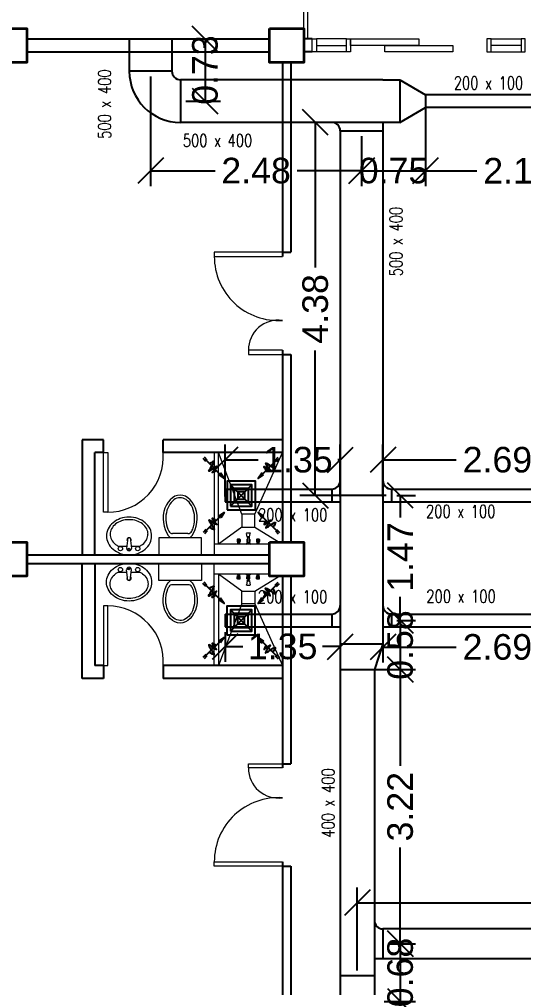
# Model space of a CAD drawing. Header units: millimetres. Extents: x 3 to 434, y 1 to 233.
# Drawn here: x 259.25 to 265.17, y 128.24 to 139.59 of the extents above; entities that cross this region are included whole.
import ezdxf

# ---------------------------------------------------------------- set-up
doc = ezdxf.new("R2010")
doc.units = ezdxf.units.MM
doc.header["$MEASUREMENT"] = 0
for name, color, linetype in [('AIR', 7, 'Continuous'), ('AIR-00', 8, 'Continuous'), ('AIR-03', 30, 'Continuous'), ('dimen', 7, 'Continuous'), ('ducting label', 7, 'Continuous'), ('exhaust', 1, 'Continuous')]:
    doc.layers.add(name, color=color, linetype=linetype)
doc.styles.add('Arch-Dim', font='simplex.shx', dxfattribs={"width": 0.75})
doc.styles.get("Standard").update_dxf_attribs({"font": 'arial.ttf'})
doc.dimstyles.new('Copy of dimension', dxfattribs={"dimtxt": 0.3, "dimasz": 0.3, "dimexe": 0.18, "dimexo": 0.0625, "dimgap": 0.09, "dimtad": 0, "dimzin": 0, "dimdsep": 46, "dimtxsty": 'Standard', "dimblk": 'OBLIQUE', "dimcen": 0.09, "dimclrd": 256, "dimclre": 256, "dimclrt": 256, "dimadec": 0, "dimazin": 0, "dimtfac": 1, "dimtofl": 0, "dimtmove": 0, "dimatfit": 3, "dimldrblk": 'OBLIQUE', "dimfxl": 1, "dimtolj": 1, "dimtzin": 0, "dimarcsym": 0})

# ---------------------------------------------------------------- blocks, each defined once
blk = doc.blocks.new('GRILL-C-IN')
at = {"layer": 'AIR-00', "ltscale": 3}
for p, q in [((-0.623, 0.601), (-0.674, 0.651)), ((-0.601, 0.623), (-0.651, 0.674)), ((-0.637, 0.637), (-0.3, 0.3)), ((0.637, 0.637), (0.3, 0.3)), ((0.601, 0.623), (0.651, 0.674)), ((0.623, 0.601), (0.674, 0.651)), ((-0.637, -0.637), (-0.3, -0.3)), ((0.637, -0.637), (0.3, -0.3)), ((-0.623, -0.601), (-0.674, -0.651)), ((-0.601, -0.623), (-0.651, -0.674)), ((0.601, -0.623), (0.651, -0.674)), ((0.623, -0.601), (0.674, -0.651))]:
    blk.add_line(p, q, dxfattribs=at)
at = {"layer": 'AIR-00', "color": 50}
for p, q in [((-0.188, 0.187), (0.187, -0.188)), ((0.187, 0.187), (-0.188, -0.188))]:
    blk.add_line(p, q, dxfattribs=at)
at = {"layer": 'AIR-00', "ltscale": 3}
for points in [[(-0.362, 0.393), (-0.393, 0.362), (-0.3, 0.3)], [(0.393, 0.362), (0.362, 0.393), (0.3, 0.3)], [(-0.362, -0.393), (-0.393, -0.362), (-0.3, -0.3)], [(0.393, -0.362), (0.362, -0.393), (0.3, -0.3)]]:
    blk.add_lwpolyline(points, close=True, dxfattribs=at)
at = {"layer": 'AIR-00', "color": 50}
for points in [[(-0.188, -0.188), (0.187, -0.188), (0.187, 0.187), (-0.188, 0.187)], [(-0.125, -0.125), (0.125, -0.125), (0.125, 0.125), (-0.125, 0.125)], [(-0.062, -0.062), (0.062, -0.062), (0.062, 0.062), (-0.062, 0.062)]]:
    blk.add_lwpolyline(points, close=True, dxfattribs=at)
at = {"layer": 'AIR-00', "ltscale": 3}
for points in [[(-0.441, 0.441), (-0.512, 0.404), (-0.432, 0.514), (-0.568, 0.43), (-0.477, 0.6), (-0.561, 0.561)], [(0.441, 0.441), (0.404, 0.512), (0.514, 0.432), (0.43, 0.568), (0.6, 0.477), (0.561, 0.561)], [(-0.441, -0.441), (-0.512, -0.404), (-0.432, -0.514), (-0.568, -0.43), (-0.477, -0.6), (-0.561, -0.561)], [(0.441, -0.441), (0.404, -0.512), (0.514, -0.432), (0.43, -0.568), (0.6, -0.477), (0.561, -0.561)]]:
    blk.add_spline(points, degree=3, dxfattribs=at)
for points in [[(-0.3, 0.3), (-0.362, 0.393), (-0.393, 0.362)], [(0.3, 0.3), (0.393, 0.362), (0.362, 0.393)], [(-0.3, -0.3), (-0.362, -0.393), (-0.393, -0.362)], [(0.3, -0.3), (0.393, -0.362), (0.362, -0.393)]]:
    blk.add_solid(points, dxfattribs=at)
at = {"layer": 'AIR-03', "color": 6}
blk.add_lwpolyline([(-0.25, -0.25), (0.25, -0.25), (0.25, 0.25), (-0.25, 0.25)], close=True, dxfattribs=at)
blk = doc.blocks.new('_Oblique')
at = {"color": 0, "linetype": 'ByBlock', "lineweight": -2}
blk.add_line((-0.5, -0.5), (0.5, 0.5), dxfattribs=at)
blk = doc.blocks.new('*D45')
at = {"layer": 'Defpoints', "color": 0, "transparency": 16777216}
for p in [(261.039, 139.364), (261.139, 138.636), (261.428, 138.636)]:
    blk.add_point(p, dxfattribs=at)
at = {"layer": 'dimen', "lineweight": -2, "transparency": 16777216}
for p, q in [((261.101, 139.364), (261.608, 139.364)), ((261.428, 139.364), (261.428, 138.636)), ((261.201, 138.636), (261.608, 138.636))]:
    blk.add_line(p, q, dxfattribs=at)
at = {"layer": 'dimen', "lineweight": -2, "transparency": 16777216, "xscale": 0.3, "yscale": 0.3, "zscale": 0.3}
for p, rotation in [((261.428, 139.364), 90), ((261.428, 138.636), 270)]:
    blk.add_blockref('_Oblique', p, dxfattribs=dict(at, rotation=rotation))
at = {"layer": 'dimen', "transparency": 16777216, "insert": (261.428, 139), "char_height": 0.3, "attachment_point": 5, "rotation": 90}
blk.add_mtext('\\A1;0.73', dxfattribs=at)
blk = doc.blocks.new('*D46')
at = {"layer": 'Defpoints', "color": 0, "transparency": 16777216}
for p in [(260.789, 138.986), (263.265, 138.286), (263.265, 137.819)]:
    blk.add_point(p, dxfattribs=at)
at = {"layer": 'dimen', "lineweight": -2, "transparency": 16777216}
for p, q in [((260.789, 138.924), (260.789, 137.639)), ((263.265, 138.224), (263.265, 137.639)), ((260.789, 137.819), (261.545, 137.819)), ((263.265, 137.819), (262.51, 137.819))]:
    blk.add_line(p, q, dxfattribs=at)
at = {"layer": 'dimen', "lineweight": -2, "transparency": 16777216, "xscale": 0.3, "yscale": 0.3, "zscale": 0.3, "rotation": 180}
blk.add_blockref('_Oblique', (260.789, 137.819), dxfattribs=at)
at = {"layer": 'dimen', "lineweight": -2, "transparency": 16777216, "xscale": 0.3, "yscale": 0.3, "zscale": 0.3}
blk.add_blockref('_Oblique', (263.265, 137.819), dxfattribs=at)
at = {"layer": 'dimen', "transparency": 16777216, "insert": (262.027, 137.819), "char_height": 0.3, "attachment_point": 5}
blk.add_mtext('\\A1;2.48', dxfattribs=at)
blk = doc.blocks.new('*D47')
at = {"layer": 'Defpoints', "color": 0, "transparency": 16777216}
for p in [(264.015, 138.636), (263.265, 138.286), (264.015, 137.819)]:
    blk.add_point(p, dxfattribs=at)
at = {"layer": 'dimen', "lineweight": -2, "transparency": 16777216}
for p, q in [((264.015, 138.574), (264.015, 137.639)), ((263.265, 138.224), (263.265, 137.639)), ((263.265, 137.819), (264.015, 137.819))]:
    blk.add_line(p, q, dxfattribs=at)
at = {"layer": 'dimen', "lineweight": -2, "transparency": 16777216, "xscale": 0.3, "yscale": 0.3, "zscale": 0.3, "rotation": 180}
blk.add_blockref('_Oblique', (263.265, 137.819), dxfattribs=at)
at = {"layer": 'dimen', "lineweight": -2, "transparency": 16777216, "xscale": 0.3, "yscale": 0.3, "zscale": 0.3}
blk.add_blockref('_Oblique', (264.015, 137.819), dxfattribs=at)
at = {"layer": 'dimen', "transparency": 16777216, "insert": (263.64, 137.819), "char_height": 0.3, "attachment_point": 5}
blk.add_mtext('\\A1;0.75', dxfattribs=at)
blk = doc.blocks.new('*D48')
at = {"layer": 'Defpoints', "color": 0, "transparency": 16777216}
for p in [(264.015, 138.636), (266.186, 138.636), (266.186, 137.819)]:
    blk.add_point(p, dxfattribs=at)
at = {"layer": 'dimen', "lineweight": -2, "transparency": 16777216}
for p, q in [((264.015, 138.574), (264.015, 137.639)), ((266.186, 138.574), (266.186, 137.639)), ((264.015, 137.819), (264.618, 137.819)), ((266.186, 137.819), (265.583, 137.819))]:
    blk.add_line(p, q, dxfattribs=at)
at = {"layer": 'dimen', "lineweight": -2, "transparency": 16777216, "xscale": 0.3, "yscale": 0.3, "zscale": 0.3, "rotation": 180}
blk.add_blockref('_Oblique', (264.015, 137.819), dxfattribs=at)
at = {"layer": 'dimen', "lineweight": -2, "transparency": 16777216, "xscale": 0.3, "yscale": 0.3, "zscale": 0.3}
blk.add_blockref('_Oblique', (266.186, 137.819), dxfattribs=at)
at = {"layer": 'dimen', "transparency": 16777216, "insert": (265.101, 137.819), "char_height": 0.3, "attachment_point": 5}
blk.add_mtext('\\A1;2.17', dxfattribs=at)
blk = doc.blocks.new('*D49')
at = {"layer": 'Defpoints', "color": 0, "transparency": 16777216}
for p in [(263.515, 138.386), (262.722, 134.01), (263.615, 134.01)]:
    blk.add_point(p, dxfattribs=at)
at = {"layer": 'dimen', "lineweight": -2, "transparency": 16777216}
for p, q in [((263.453, 138.386), (262.542, 138.386)), ((262.722, 138.386), (262.722, 136.684)), ((262.722, 134.01), (262.722, 135.712)), ((263.553, 134.01), (262.542, 134.01))]:
    blk.add_line(p, q, dxfattribs=at)
at = {"layer": 'dimen', "lineweight": -2, "transparency": 16777216, "xscale": 0.3, "yscale": 0.3, "zscale": 0.3}
for p, rotation in [((262.722, 138.386), 90), ((262.722, 134.01), 270)]:
    blk.add_blockref('_Oblique', p, dxfattribs=dict(at, rotation=rotation))
at = {"layer": 'dimen', "transparency": 16777216, "insert": (262.722, 136.198), "char_height": 0.3, "attachment_point": 5, "rotation": 90}
blk.add_mtext('\\A1;4.38', dxfattribs=at)
blk = doc.blocks.new('*D50')
at = {"layer": 'Defpoints', "color": 0, "transparency": 16777216}
for p in [(261.663, 134.428), (261.663, 133.935), (263.015, 133.935)]:
    blk.add_point(p, dxfattribs=at)
at = {"layer": 'dimen', "lineweight": -2, "transparency": 16777216}
for p, q in [((261.663, 133.998), (261.663, 134.608)), ((263.015, 133.998), (263.015, 134.608)), ((261.663, 134.428), (262.052, 134.428)), ((263.015, 134.428), (262.985, 134.428))]:
    blk.add_line(p, q, dxfattribs=at)
at = {"layer": 'dimen', "lineweight": -2, "transparency": 16777216, "xscale": 0.3, "yscale": 0.3, "zscale": 0.3, "rotation": 180}
blk.add_blockref('_Oblique', (261.663, 134.428), dxfattribs=at)
at = {"layer": 'dimen', "lineweight": -2, "transparency": 16777216, "xscale": 0.3, "yscale": 0.3, "zscale": 0.3}
blk.add_blockref('_Oblique', (263.015, 134.428), dxfattribs=at)
at = {"layer": 'dimen', "transparency": 16777216, "insert": (262.518, 134.428), "char_height": 0.3, "attachment_point": 5}
blk.add_mtext('\\A1;1.35', dxfattribs=at)
blk = doc.blocks.new('*D51')
at = {"layer": 'Defpoints', "color": 0, "transparency": 16777216}
for p in [(266.202, 134.428), (263.515, 133.935), (266.202, 133.935)]:
    blk.add_point(p, dxfattribs=at)
at = {"layer": 'dimen', "lineweight": -2, "transparency": 16777216}
for p, q in [((263.515, 133.998), (263.515, 134.608)), ((266.202, 133.998), (266.202, 134.608)), ((263.515, 134.428), (264.376, 134.428)), ((266.202, 134.428), (265.341, 134.428))]:
    blk.add_line(p, q, dxfattribs=at)
at = {"layer": 'dimen', "lineweight": -2, "transparency": 16777216, "xscale": 0.3, "yscale": 0.3, "zscale": 0.3, "rotation": 180}
blk.add_blockref('_Oblique', (263.515, 134.428), dxfattribs=at)
at = {"layer": 'dimen', "lineweight": -2, "transparency": 16777216, "xscale": 0.3, "yscale": 0.3, "zscale": 0.3}
blk.add_blockref('_Oblique', (266.202, 134.428), dxfattribs=at)
at = {"layer": 'dimen', "transparency": 16777216, "insert": (264.859, 134.428), "char_height": 0.3, "attachment_point": 5}
blk.add_mtext('\\A1;2.69', dxfattribs=at)
blk = doc.blocks.new('*D52')
at = {"layer": 'Defpoints', "color": 0, "transparency": 16777216}
for p in [(261.663, 132.469), (263.015, 132.469), (261.663, 132.238)]:
    blk.add_point(p, dxfattribs=at)
at = {"layer": 'dimen', "lineweight": -2, "transparency": 16777216}
for p, q in [((261.663, 132.406), (261.663, 132.058)), ((263.015, 132.406), (263.015, 132.058)), ((261.663, 132.238), (261.872, 132.238)), ((263.015, 132.238), (262.806, 132.238))]:
    blk.add_line(p, q, dxfattribs=at)
at = {"layer": 'dimen', "lineweight": -2, "transparency": 16777216, "xscale": 0.3, "yscale": 0.3, "zscale": 0.3, "rotation": 180}
blk.add_blockref('_Oblique', (261.663, 132.238), dxfattribs=at)
at = {"layer": 'dimen', "lineweight": -2, "transparency": 16777216, "xscale": 0.3, "yscale": 0.3, "zscale": 0.3}
blk.add_blockref('_Oblique', (263.015, 132.238), dxfattribs=at)
at = {"layer": 'dimen', "transparency": 16777216, "insert": (262.339, 132.238), "char_height": 0.3, "attachment_point": 5}
blk.add_mtext('\\A1;1.35', dxfattribs=at)
blk = doc.blocks.new('*D53')
at = {"layer": 'Defpoints', "color": 0, "transparency": 16777216}
for p in [(263.515, 132.469), (266.202, 132.469), (266.202, 132.232)]:
    blk.add_point(p, dxfattribs=at)
at = {"layer": 'dimen', "lineweight": -2, "transparency": 16777216}
for p, q in [((263.515, 132.406), (263.515, 132.052)), ((266.202, 132.406), (266.202, 132.052)), ((263.515, 132.232), (264.376, 132.232)), ((266.202, 132.232), (265.341, 132.232))]:
    blk.add_line(p, q, dxfattribs=at)
at = {"layer": 'dimen', "lineweight": -2, "transparency": 16777216, "xscale": 0.3, "yscale": 0.3, "zscale": 0.3, "rotation": 180}
blk.add_blockref('_Oblique', (263.515, 132.232), dxfattribs=at)
at = {"layer": 'dimen', "lineweight": -2, "transparency": 16777216, "xscale": 0.3, "yscale": 0.3, "zscale": 0.3}
blk.add_blockref('_Oblique', (266.202, 132.232), dxfattribs=at)
at = {"layer": 'dimen', "transparency": 16777216, "insert": (264.859, 132.232), "char_height": 0.3, "attachment_point": 5}
blk.add_mtext('\\A1;2.69', dxfattribs=at)
blk = doc.blocks.new('*D54')
at = {"layer": 'Defpoints', "color": 0, "transparency": 16777216}
for p in [(263.615, 134.01), (263.615, 132.544), (263.719, 132.544)]:
    blk.add_point(p, dxfattribs=at)
at = {"layer": 'dimen', "lineweight": -2, "transparency": 16777216}
for p, q in [((263.678, 134.01), (263.899, 134.01)), ((263.719, 134.01), (263.719, 133.753)), ((263.719, 132.544), (263.719, 132.822)), ((263.678, 132.544), (263.899, 132.544))]:
    blk.add_line(p, q, dxfattribs=at)
at = {"layer": 'dimen', "lineweight": -2, "transparency": 16777216, "xscale": 0.3, "yscale": 0.3, "zscale": 0.3}
for p, rotation in [((263.719, 134.01), 90), ((263.719, 132.544), 270)]:
    blk.add_blockref('_Oblique', p, dxfattribs=dict(at, rotation=rotation))
at = {"layer": 'dimen', "transparency": 16777216, "insert": (263.719, 133.288), "char_height": 0.3, "attachment_point": 5, "rotation": 90}
blk.add_mtext('\\A1;1.47', dxfattribs=at)
blk = doc.blocks.new('*D55')
at = {"layer": 'Defpoints', "color": 0, "transparency": 16777216}
for p in [(263.615, 132.544), (263.215, 131.969), (263.719, 131.969)]:
    blk.add_point(p, dxfattribs=at)
at = {"layer": 'dimen', "lineweight": -2, "transparency": 16777216}
for p, q in [((263.678, 132.544), (263.899, 132.544)), ((263.719, 132.544), (263.719, 131.969)), ((263.278, 131.969), (263.899, 131.969))]:
    blk.add_line(p, q, dxfattribs=at)
at = {"layer": 'dimen', "lineweight": -2, "transparency": 16777216, "xscale": 0.3, "yscale": 0.3, "zscale": 0.3}
for p, rotation in [((263.719, 132.544), 90), ((263.719, 131.969), 270)]:
    blk.add_blockref('_Oblique', p, dxfattribs=dict(at, rotation=rotation))
at = {"layer": 'dimen', "transparency": 16777216, "insert": (263.719, 132.256), "char_height": 0.3, "attachment_point": 5, "rotation": 90}
blk.add_mtext('\\A1;0.58', dxfattribs=at)
blk = doc.blocks.new('*D56')
at = {"layer": 'Defpoints', "color": 0, "transparency": 16777216}
for p in [(263.215, 131.969), (263.515, 128.752), (263.719, 128.752)]:
    blk.add_point(p, dxfattribs=at)
at = {"layer": 'dimen', "lineweight": -2, "transparency": 16777216}
for p, q in [((263.278, 131.969), (263.899, 131.969)), ((263.719, 131.969), (263.719, 130.838)), ((263.719, 128.752), (263.719, 129.882)), ((263.578, 128.752), (263.899, 128.752))]:
    blk.add_line(p, q, dxfattribs=at)
at = {"layer": 'dimen', "lineweight": -2, "transparency": 16777216, "xscale": 0.3, "yscale": 0.3, "zscale": 0.3}
for p, rotation in [((263.719, 131.969), 90), ((263.719, 128.752), 270)]:
    blk.add_blockref('_Oblique', p, dxfattribs=dict(at, rotation=rotation))
at = {"layer": 'dimen', "transparency": 16777216, "insert": (263.719, 130.36), "char_height": 0.3, "attachment_point": 5, "rotation": 90}
blk.add_mtext('\\A1;3.22', dxfattribs=at)
blk = doc.blocks.new('*D57')
at = {"layer": 'Defpoints', "color": 0, "transparency": 16777216}
for p in [(263.515, 128.752), (263.215, 128.077), (263.719, 128.077)]:
    blk.add_point(p, dxfattribs=at)
at = {"layer": 'dimen', "lineweight": -2, "transparency": 16777216}
for p, q in [((263.578, 128.752), (263.899, 128.752)), ((263.719, 128.752), (263.719, 128.077)), ((263.278, 128.077), (263.899, 128.077))]:
    blk.add_line(p, q, dxfattribs=at)
at = {"layer": 'dimen', "lineweight": -2, "transparency": 16777216, "xscale": 0.3, "yscale": 0.3, "zscale": 0.3}
for p, rotation in [((263.719, 128.752), 90), ((263.719, 128.077), 270)]:
    blk.add_blockref('_Oblique', p, dxfattribs=dict(at, rotation=rotation))
at = {"layer": 'dimen', "transparency": 16777216, "insert": (263.719, 128.415), "char_height": 0.3, "attachment_point": 5, "rotation": 90}
blk.add_mtext('\\A1;0.68', dxfattribs=at)
blk = doc.blocks.new('*D71')
at = {"layer": 'Defpoints', "color": 0, "transparency": 16777216}
for p in [(272.291, 129.233), (272.291, 129.027), (263.215, 128.377)]:
    blk.add_point(p, dxfattribs=at)
at = {"layer": 'dimen', "lineweight": -2, "transparency": 16777216}
for p, q in [((263.215, 128.44), (263.215, 129.413)), ((272.291, 129.09), (272.291, 129.413)), ((263.215, 129.233), (267.273, 129.233)), ((272.291, 129.233), (268.233, 129.233))]:
    blk.add_line(p, q, dxfattribs=at)
at = {"layer": 'dimen', "lineweight": -2, "transparency": 16777216, "xscale": 0.3, "yscale": 0.3, "zscale": 0.3, "rotation": 180}
blk.add_blockref('_Oblique', (263.215, 129.233), dxfattribs=at)
at = {"layer": 'dimen', "lineweight": -2, "transparency": 16777216, "xscale": 0.3, "yscale": 0.3, "zscale": 0.3}
blk.add_blockref('_Oblique', (272.291, 129.233), dxfattribs=at)
at = {"layer": 'dimen', "transparency": 16777216, "insert": (267.753, 129.233), "char_height": 0.3, "attachment_point": 5}
blk.add_mtext('\\A1;9.08', dxfattribs=at)

msp = doc.modelspace()

# ---------------------------------------------------------------- linework, layer by layer
at = {"color": 8, "lineweight": 25}
for p, q in [((259.336, 139.364), (262.186, 139.364)), ((262.686, 139.364), (262.586, 139.364)), ((259.336, 139.214), (262.186, 139.214)), ((262.686, 139.214), (262.586, 139.214)), ((262.336, 139.089), (262.336, 136.814)), ((262.436, 139.089), (262.436, 136.864)), ((262.336, 136.864), (262.436, 136.864)), ((262.336, 135.714), (262.336, 133.464)), ((262.336, 135.664), (262.436, 135.664)), ((262.436, 135.664), (262.436, 133.464)), ((259.986, 134.664), (259.986, 133.314)), ((259.336, 133.314), (262.186, 133.314)), ((259.336, 133.214), (262.186, 133.214)), ((259.986, 131.864), (259.986, 133.214)), ((262.336, 133.064), (262.336, 130.814)), ((262.436, 133.064), (262.436, 130.864)), ((260.936, 132.014), (260.936, 131.864)), ((262.336, 130.864), (262.436, 130.864)), ((262.336, 129.714), (262.336, 127.464)), ((262.336, 129.664), (262.436, 129.664)), ((262.436, 129.664), (262.436, 127.464))]:
    msp.add_line(p, q, dxfattribs=at)
at = {"color": 8, "lineweight": 13}
for p, q in [((263.086, 139.364), (262.736, 139.364)), ((264.786, 139.364), (265.136, 139.364)), ((262.736, 139.289), (263.086, 139.289)), ((265.136, 139.289), (264.786, 139.289)), ((263.086, 139.214), (262.736, 139.214)), ((264.786, 139.214), (265.136, 139.214))]:
    msp.add_line(p, q, dxfattribs=at)
at = {"color": 8, "lineweight": 25, "ltscale": 0.3}
for p, q in [((260.236, 134.664), (259.986, 134.664)), ((260.236, 134.514), (260.236, 134.664)), ((262.336, 134.664), (260.936, 134.664)), ((260.936, 134.514), (260.936, 134.664)), ((260.236, 134.514), (260.136, 134.514)), ((260.136, 133.314), (260.136, 134.514)), ((262.336, 134.514), (260.936, 134.514)), ((260.136, 133.214), (260.136, 132.014)), ((260.236, 132.014), (260.136, 132.014)), ((260.236, 132.014), (260.236, 131.864)), ((262.336, 132.014), (260.936, 132.014)), ((260.236, 131.864), (259.986, 131.864)), ((262.336, 131.864), (260.936, 131.864))]:
    msp.add_line(p, q, dxfattribs=at)
at = {"color": 8, "lineweight": 9, "ltscale": 0.3}
for p, q in [((261.861, 133.789), (261.586, 134.514)), ((262.011, 133.789), (262.336, 134.514)), ((261.861, 133.639), (261.586, 133.439)), ((262.011, 133.639), (262.296, 133.464)), ((261.861, 132.889), (261.586, 133.089)), ((262.011, 132.889), (262.296, 133.064)), ((261.861, 132.739), (261.586, 132.014)), ((262.011, 132.739), (262.336, 132.014))]:
    msp.add_line(p, q, dxfattribs=at)
at = {"color": 8, "lineweight": 9}
for p, q in [((261.227, 133.564), (261.046, 133.564)), ((261.924, 133.524), (261.915, 133.566)), ((261.917, 133.571), (261.956, 133.571)), ((261.949, 133.524), (261.957, 133.566)), ((260.522, 133.512), (260.508, 133.39)), ((260.551, 133.512), (260.564, 133.39)), ((260.886, 133.514), (260.886, 133.314)), ((261.386, 133.514), (260.886, 133.514)), ((261.386, 133.314), (261.386, 133.514)), ((262.186, 133.439), (261.536, 133.439)), ((261.81, 133.496), (261.806, 133.494)), ((261.806, 133.494), (261.806, 133.472)), ((261.839, 133.494), (261.806, 133.494)), ((261.806, 133.472), (261.808, 133.468)), ((261.806, 133.44), (261.809, 133.447)), ((261.806, 133.44), (261.806, 133.439)), ((261.84, 133.44), (261.806, 133.44)), ((261.84, 133.439), (261.806, 133.439)), ((261.809, 133.472), (261.817, 133.472)), ((261.809, 133.467), (261.809, 133.461)), ((261.837, 133.461), (261.809, 133.461)), ((261.809, 133.461), (261.809, 133.458)), ((261.836, 133.458), (261.809, 133.458)), ((261.836, 133.447), (261.809, 133.447)), ((261.81, 133.498), (261.81, 133.496)), ((261.836, 133.498), (261.81, 133.498)), ((261.836, 133.496), (261.81, 133.496)), ((261.81, 133.486), (261.81, 133.473)), ((261.811, 133.447), (261.811, 133.458)), ((261.817, 133.486), (261.817, 133.474)), ((261.829, 133.486), (261.829, 133.474)), ((261.836, 133.472), (261.829, 133.472)), ((261.834, 133.447), (261.834, 133.458)), ((261.836, 133.498), (261.836, 133.496)), ((261.836, 133.496), (261.839, 133.494)), ((261.836, 133.486), (261.836, 133.473)), ((261.837, 133.461), (261.836, 133.458)), ((261.84, 133.44), (261.836, 133.447)), ((261.839, 133.472), (261.837, 133.468)), ((261.837, 133.467), (261.837, 133.461)), ((261.839, 133.494), (261.839, 133.472)), ((261.84, 133.44), (261.84, 133.439)), ((261.907, 133.439), (261.919, 133.445)), ((261.965, 133.439), (261.907, 133.439)), ((261.919, 133.455), (261.954, 133.455)), ((261.919, 133.445), (261.919, 133.455)), ((261.919, 133.445), (261.954, 133.445)), ((261.954, 133.445), (261.919, 133.445)), ((261.923, 133.496), (261.92, 133.494)), ((261.929, 133.494), (261.92, 133.494)), ((261.92, 133.494), (261.92, 133.472)), ((261.92, 133.472), (261.922, 133.468)), ((261.922, 133.467), (261.922, 133.461)), ((261.929, 133.461), (261.922, 133.461)), ((261.922, 133.461), (261.923, 133.458)), ((261.929, 133.498), (261.923, 133.498)), ((261.923, 133.498), (261.923, 133.496)), ((261.929, 133.496), (261.923, 133.496)), ((261.923, 133.486), (261.923, 133.473)), ((261.923, 133.472), (261.929, 133.472)), ((261.929, 133.458), (261.923, 133.458)), ((261.949, 133.524), (261.924, 133.524)), ((261.924, 133.524), (261.924, 133.517)), ((261.949, 133.524), (261.924, 133.524)), ((261.924, 133.517), (261.949, 133.517)), ((261.925, 133.455), (261.925, 133.458)), ((261.929, 133.455), (261.929, 133.517)), ((261.944, 133.455), (261.929, 133.455)), ((261.944, 133.517), (261.944, 133.455)), ((261.949, 133.498), (261.944, 133.498)), ((261.949, 133.496), (261.944, 133.496)), ((261.953, 133.494), (261.944, 133.494)), ((261.95, 133.472), (261.944, 133.472)), ((261.95, 133.461), (261.944, 133.461)), ((261.95, 133.458), (261.944, 133.458)), ((261.948, 133.455), (261.948, 133.458)), ((261.949, 133.517), (261.949, 133.524)), ((261.949, 133.498), (261.949, 133.496)), ((261.949, 133.496), (261.953, 133.494)), ((261.949, 133.486), (261.949, 133.473)), ((261.95, 133.467), (261.95, 133.461)), ((261.95, 133.461), (261.95, 133.458)), ((261.953, 133.472), (261.951, 133.468)), ((261.953, 133.494), (261.953, 133.472)), ((261.954, 133.455), (261.954, 133.445)), ((261.954, 133.445), (261.965, 133.439)), ((262.037, 133.496), (262.033, 133.494)), ((262.067, 133.494), (262.033, 133.494)), ((262.033, 133.494), (262.033, 133.472)), ((262.033, 133.472), (262.035, 133.468)), ((262.033, 133.44), (262.036, 133.447)), ((262.067, 133.44), (262.033, 133.44)), ((262.033, 133.44), (262.033, 133.439)), ((262.067, 133.439), (262.033, 133.439)), ((262.036, 133.467), (262.036, 133.461)), ((262.036, 133.461), (262.037, 133.458)), ((262.064, 133.461), (262.036, 133.461)), ((262.064, 133.447), (262.036, 133.447)), ((262.063, 133.498), (262.037, 133.498)), ((262.037, 133.498), (262.037, 133.496)), ((262.063, 133.496), (262.037, 133.496)), ((262.037, 133.486), (262.037, 133.473)), ((262.037, 133.472), (262.044, 133.472)), ((262.063, 133.458), (262.037, 133.458)), ((262.039, 133.447), (262.039, 133.458)), ((262.044, 133.486), (262.044, 133.474)), ((262.056, 133.486), (262.056, 133.474)), ((262.063, 133.472), (262.056, 133.472)), ((262.061, 133.447), (262.061, 133.458)), ((262.063, 133.498), (262.063, 133.496)), ((262.063, 133.496), (262.067, 133.494)), ((262.063, 133.486), (262.063, 133.473)), ((262.064, 133.461), (262.063, 133.458)), ((262.067, 133.472), (262.064, 133.468)), ((262.064, 133.467), (262.064, 133.461)), ((262.067, 133.44), (262.064, 133.447)), ((262.067, 133.494), (262.067, 133.472)), ((262.067, 133.44), (262.067, 133.439)), ((260.561, 133.416), (260.663, 133.416)), ((260.136, 133.314), (262.086, 133.314)), ((260.136, 133.214), (262.086, 133.214)), ((260.886, 133.314), (261.386, 133.314)), ((260.886, 133.014), (260.886, 133.214)), ((260.886, 133.214), (261.386, 133.214)), ((261.386, 133.214), (261.386, 133.014)), ((260.522, 133.016), (260.508, 133.138)), ((260.551, 133.016), (260.564, 133.138)), ((261.386, 133.014), (260.886, 133.014)), ((262.186, 133.089), (261.536, 133.089)), ((261.806, 133.088), (261.806, 133.089)), ((261.84, 133.089), (261.806, 133.089)), ((261.806, 133.088), (261.809, 133.082)), ((261.84, 133.088), (261.806, 133.088)), ((261.806, 133.056), (261.808, 133.06)), ((261.806, 133.034), (261.806, 133.056)), ((261.81, 133.032), (261.806, 133.034)), ((261.839, 133.034), (261.806, 133.034)), ((261.836, 133.082), (261.809, 133.082)), ((261.836, 133.07), (261.809, 133.07)), ((261.809, 133.067), (261.809, 133.07)), ((261.809, 133.062), (261.809, 133.067)), ((261.837, 133.067), (261.809, 133.067)), ((261.809, 133.056), (261.817, 133.056)), ((261.81, 133.043), (261.81, 133.055)), ((261.81, 133.03), (261.81, 133.032)), ((261.836, 133.032), (261.81, 133.032)), ((261.836, 133.03), (261.81, 133.03)), ((261.811, 133.082), (261.811, 133.07)), ((261.817, 133.042), (261.817, 133.055)), ((261.836, 133.056), (261.829, 133.056)), ((261.829, 133.042), (261.829, 133.055)), ((261.834, 133.082), (261.834, 133.07)), ((261.84, 133.088), (261.836, 133.082)), ((261.837, 133.067), (261.836, 133.07)), ((261.836, 133.043), (261.836, 133.055)), ((261.836, 133.032), (261.839, 133.034)), ((261.836, 133.03), (261.836, 133.032)), ((261.837, 133.062), (261.837, 133.067)), ((261.839, 133.056), (261.837, 133.06)), ((261.839, 133.034), (261.839, 133.056)), ((261.84, 133.088), (261.84, 133.089)), ((261.907, 133.089), (261.919, 133.083)), ((261.965, 133.089), (261.907, 133.089)), ((261.924, 133.004), (261.915, 132.962)), ((261.919, 133.083), (261.954, 133.083)), ((261.954, 133.083), (261.919, 133.083)), ((261.919, 133.083), (261.919, 133.074)), ((261.919, 133.074), (261.954, 133.074)), ((261.92, 133.056), (261.922, 133.06)), ((261.92, 133.034), (261.92, 133.056)), ((261.929, 133.034), (261.92, 133.034)), ((261.923, 133.032), (261.92, 133.034)), ((261.922, 133.067), (261.923, 133.07)), ((261.929, 133.067), (261.922, 133.067)), ((261.922, 133.062), (261.922, 133.067)), ((261.929, 133.07), (261.923, 133.07)), ((261.923, 133.056), (261.929, 133.056)), ((261.923, 133.043), (261.923, 133.055)), ((261.929, 133.032), (261.923, 133.032)), ((261.923, 133.03), (261.923, 133.032)), ((261.929, 133.03), (261.923, 133.03)), ((261.924, 133.004), (261.924, 133.011)), ((261.924, 133.011), (261.949, 133.011)), ((261.949, 133.004), (261.924, 133.004)), ((261.949, 133.004), (261.924, 133.004)), ((261.925, 133.074), (261.925, 133.07)), ((261.929, 133.074), (261.929, 133.011)), ((261.944, 133.074), (261.929, 133.074)), ((261.944, 133.011), (261.944, 133.074)), ((261.95, 133.07), (261.944, 133.07)), ((261.95, 133.067), (261.944, 133.067)), ((261.95, 133.056), (261.944, 133.056)), ((261.953, 133.034), (261.944, 133.034)), ((261.949, 133.032), (261.944, 133.032)), ((261.949, 133.03), (261.944, 133.03)), ((261.948, 133.074), (261.948, 133.07)), ((261.949, 133.043), (261.949, 133.055)), ((261.949, 133.032), (261.953, 133.034)), ((261.949, 133.03), (261.949, 133.032)), ((261.949, 133.011), (261.949, 133.004)), ((261.949, 133.004), (261.957, 132.962)), ((261.95, 133.067), (261.95, 133.07)), ((261.95, 133.062), (261.95, 133.067)), ((261.953, 133.056), (261.951, 133.06)), ((261.953, 133.034), (261.953, 133.056)), ((261.954, 133.083), (261.965, 133.089)), ((261.954, 133.074), (261.954, 133.083)), ((262.067, 133.089), (262.033, 133.089)), ((262.033, 133.088), (262.033, 133.089)), ((262.067, 133.088), (262.033, 133.088)), ((262.033, 133.088), (262.036, 133.082)), ((262.033, 133.056), (262.035, 133.06)), ((262.033, 133.034), (262.033, 133.056)), ((262.067, 133.034), (262.033, 133.034)), ((262.037, 133.032), (262.033, 133.034)), ((262.064, 133.082), (262.036, 133.082)), ((262.036, 133.067), (262.037, 133.07)), ((262.064, 133.067), (262.036, 133.067)), ((262.036, 133.062), (262.036, 133.067)), ((262.063, 133.07), (262.037, 133.07)), ((262.037, 133.056), (262.044, 133.056)), ((262.037, 133.043), (262.037, 133.055)), ((262.063, 133.032), (262.037, 133.032)), ((262.037, 133.03), (262.037, 133.032)), ((262.063, 133.03), (262.037, 133.03)), ((262.039, 133.082), (262.039, 133.07)), ((262.044, 133.043), (262.044, 133.055)), ((262.063, 133.056), (262.056, 133.056)), ((262.056, 133.043), (262.056, 133.055)), ((262.061, 133.082), (262.061, 133.07)), ((262.064, 133.067), (262.063, 133.07)), ((262.063, 133.043), (262.063, 133.055)), ((262.063, 133.032), (262.067, 133.034)), ((262.063, 133.03), (262.063, 133.032)), ((262.067, 133.088), (262.064, 133.082)), ((262.064, 133.062), (262.064, 133.067)), ((262.067, 133.056), (262.064, 133.06)), ((262.067, 133.088), (262.067, 133.089)), ((262.067, 133.034), (262.067, 133.056)), ((261.227, 132.964), (261.046, 132.964)), ((261.917, 132.957), (261.956, 132.957))]:
    msp.add_line(p, q, dxfattribs=at)
at = {"color": 8, "lineweight": 9, "transparency": 33554687}
for points in [[(262.586, 139.364), (262.586, 140.814, -0.414214), (262.736, 140.964), (265.536, 140.964, -0.414214), (265.686, 140.814), (265.686, 139.489), (265.686, 140.139)], [(262.636, 139.364), (262.636, 140.814, -0.414214), (262.736, 140.914), (265.536, 140.914, -0.414214), (265.636, 140.814), (265.636, 140.159)]]:
    msp.add_lwpolyline(points, format="xyb", dxfattribs=at)
at = {"color": 8, "lineweight": 35}
for points in [[(258.936, 139.489), (259.336, 139.489), (259.336, 139.089), (258.936, 139.089)], [(262.186, 139.489), (262.586, 139.489), (262.586, 139.089), (262.186, 139.089)], [(258.936, 133.464), (259.336, 133.464), (259.336, 133.064), (258.936, 133.064)], [(262.186, 133.464), (262.586, 133.464), (262.586, 133.064), (262.186, 133.064)]]:
    msp.add_lwpolyline(points, close=True, dxfattribs=at)
at = {"color": 8, "lineweight": 13}
for points in [[(262.736, 139.364), (262.736, 139.214), (262.686, 139.214), (262.686, 139.364)], [(263.136, 139.364), (263.136, 139.214), (263.086, 139.214), (263.086, 139.364)], [(263.136, 139.364), (263.936, 139.364), (263.936, 139.289), (263.136, 139.289)], [(264.736, 139.364), (264.736, 139.214), (264.786, 139.214), (264.786, 139.364)], [(265.136, 139.364), (265.136, 139.214), (265.186, 139.214), (265.186, 139.364)], [(263.536, 139.289), (264.336, 139.289), (264.336, 139.214), (263.536, 139.214)]]:
    msp.add_lwpolyline(points, close=True, dxfattribs=at)
at = {"color": 8, "lineweight": 13, "ltscale": 0.03}
for points in [[(262.336, 136.814), (262.336, 136.864), (261.536, 136.864), (261.536, 136.814)], [(262.336, 135.664), (262.336, 135.714), (261.936, 135.714), (261.936, 135.664)], [(260.236, 134.514), (260.286, 134.514), (260.286, 133.814), (260.236, 133.814)], [(260.236, 132.014), (260.286, 132.014), (260.286, 132.714), (260.236, 132.714)], [(262.336, 130.864), (262.336, 130.814), (261.936, 130.814), (261.936, 130.864)], [(262.336, 129.714), (262.336, 129.664), (261.536, 129.664), (261.536, 129.714)]]:
    msp.add_lwpolyline(points, close=True, dxfattribs=at)
at = {"color": 8, "lineweight": 9, "ltscale": 0.3}
for points in [[(261.586, 133.439), (261.586, 134.514), (261.536, 134.514), (261.536, 133.314), (261.536, 133.314)], [(261.586, 133.089), (261.586, 132.014), (261.536, 132.014), (261.536, 133.214), (261.536, 133.214)]]:
    msp.add_lwpolyline(points, dxfattribs=at)
at = {"color": 8, "lineweight": 9, "ltscale": 0.03}
for points in [[(261.861, 133.639), (262.011, 133.639), (262.011, 133.789), (261.861, 133.789)], [(261.861, 132.889), (262.011, 132.889), (262.011, 132.739), (261.861, 132.739)]]:
    msp.add_lwpolyline(points, close=True, dxfattribs=at)
at = {"color": 8, "lineweight": 9}
for points in [[(260.801, 133.535, 0.11576), (260.782, 133.618, 0.104047), (260.724, 133.691, 0.090875), (260.64, 133.739, 0.083344), (260.536, 133.756, 0.083344), (260.433, 133.739, 0.090875), (260.349, 133.691, 0.104047), (260.291, 133.618, 0.11576), (260.271, 133.535, 0.11576), (260.291, 133.453, 0.104047), (260.349, 133.379, 0.090875), (260.433, 133.331, 0.083344), (260.536, 133.314, 0.083344), (260.64, 133.331, 0.090875), (260.724, 133.379, 0.104047), (260.782, 133.453, 0.11576)], [(260.801, 132.993, -0.11576), (260.782, 132.911, -0.104047), (260.724, 132.837, -0.090875), (260.64, 132.789, -0.083344), (260.536, 132.772, -0.083344), (260.433, 132.789, -0.090875), (260.349, 132.837, -0.104047), (260.291, 132.911, -0.11576), (260.271, 132.993, -0.11576), (260.291, 133.076, -0.104047), (260.349, 133.149, -0.090875), (260.433, 133.197, -0.083344), (260.536, 133.214, -0.083344), (260.64, 133.197, -0.090875), (260.724, 133.149, -0.104047), (260.782, 133.076, -0.11576)]]:
    msp.add_lwpolyline(points, format="xyb", close=True, dxfattribs=at)
for points in [[(260.759, 133.556, 0.124838), (260.743, 133.619, 0.105788), (260.694, 133.676, 0.086697), (260.624, 133.713, 0.076776), (260.536, 133.726, 0.076776), (260.449, 133.713, 0.086697), (260.379, 133.676, 0.105788), (260.33, 133.619, 0.124838), (260.314, 133.556, 0.124838), (260.33, 133.494, 0.105788), (260.379, 133.436, 0.040067), (260.41, 133.416), (260.512, 133.416, 0.040067)], [(260.759, 132.972, -0.124838), (260.743, 132.91, -0.105788), (260.694, 132.852, -0.086697), (260.624, 132.816, -0.076776), (260.536, 132.802, -0.076776), (260.449, 132.816, -0.086697), (260.379, 132.852, -0.105788), (260.33, 132.91, -0.124838), (260.314, 132.972, -0.124838), (260.33, 133.035, -0.105788), (260.379, 133.092, -0.040067), (260.41, 133.112), (260.512, 133.112, -0.040067)], [(260.561, 133.112), (260.663, 133.112, -0.040067), (260.694, 133.092, -0.105788), (260.743, 133.035, -0.124838), (260.759, 132.972, -0.124838)]]:
    msp.add_lwpolyline(points, format="xyb", dxfattribs=at)
for centre, radius in [((260.435, 133.387), 0.0255), ((260.536, 133.381), 0.0095), ((260.638, 133.387), 0.0255), ((260.435, 133.141), 0.0255), ((260.536, 133.148), 0.0095), ((260.638, 133.141), 0.0255)]:
    msp.add_circle(centre, radius, dxfattribs=at)
at = {"color": 8, "lineweight": 13, "ltscale": 0.03}
for centre, radius, start, end in [((262.288, 136.814), 0.752, 180, 273.6952), ((262.289, 135.714), 0.353, 82.3719, 180), ((260.286, 134.466), 0.652, 270, 4.2422), ((260.286, 132.062), 0.652, 355.7578, 90), ((262.289, 130.814), 0.353, 180, 277.6281), ((262.288, 129.714), 0.752, 86.3048, 180)]:
    msp.add_arc(centre, radius, start, end, dxfattribs=at)
at = {"color": 8, "lineweight": 9}
for centre, radius, start, end in [((260.627, 133.556), 0.131, 331.5364, 0), ((261.046, 133.614), 0.05, 208.0084, 270), ((261.227, 133.614), 0.05, 270, 331.8499), ((260.536, 133.489), 0.025, 126.3068, 221.2022), ((260.536, 133.418), 0.0948, 81.2026, 98.7974), ((260.536, 133.489), 0.025, 71.3793, 108.6207), ((260.536, 133.489), 0.025, 318.7978, 53.6932), ((260.584, 133.58), 0.181, 307.3815, 331.5364), ((260.536, 133.387), 0.028, 173.7545, 6.2455), ((260.555, 133.617), 0.228, 298.2037, 307.3815), ((260.536, 133.141), 0.028, 353.7545, 186.2455), ((260.536, 133.039), 0.025, 138.7978, 233.6932), ((260.536, 133.11), 0.0948, 261.2026, 278.7974), ((260.536, 133.039), 0.025, 251.3793, 288.6207), ((260.536, 133.039), 0.025, 306.3068, 41.2022), ((261.046, 132.914), 0.05, 90, 151.9916), ((261.227, 132.914), 0.05, 28.1501, 90)]:
    msp.add_arc(centre, radius, start, end, dxfattribs=at)
for centre, major_axis, ratio, start_param, end_param in [((261.136, 133.739), (0, -0.275), 0.727273, 0.612555, 5.670631), ((261.919, 133.568), (0.00268, 0.00268), 1, 1.354119, 2.724181), ((261.797, 133.485), (0.00896, 0.00896), 1, 5.560378, 6.271464), ((261.794, 133.479), (-0.0118, 0.0118), 1, 3.273911, 3.406137), ((261.805, 133.467), (0.00268, 0.00268), 1, 5.497675, 5.991616), ((261.806, 133.473), (0.00268, 0.00268), 1, 4.870036, 5.497675), ((261.827, 133.485), (0.00738, 0.00738), 1, 1.497691, 2.282489), ((261.82, 133.474), (-0.00268, 0.00268), 1, 0.785286, 1.412925), ((261.827, 133.479), (0.00887, 0.00887), 1, 2.983721, 3.344735), ((261.823, 133.49), (-0.00268, 0.00268), 1, -1.497915, -0.073106), ((261.823, 133.471), (-0.00268, 0.00268), 1, 1.773938, 2.938226), ((261.818, 133.485), (-0.00738, 0.00738), 1, 4.000472, 4.78527), ((261.818, 133.479), (0.00887, 0.00887), 1, 4.509022, 4.870036), ((261.825, 133.474), (-0.00268, 0.00268), 1, 3.299239, 3.926878), ((261.848, 133.485), (-0.00896, 0.00896), 1, 0.011497, 0.722582), ((261.84, 133.473), (0.00268, 0.00268), 1, 2.356082, 2.983721), ((261.851, 133.479), (-0.0118, 0.0118), 1, 1.306028, 1.438253), ((261.84, 133.467), (0.00268, 0.00268), 1, 1.862141, 2.356082), ((261.911, 133.485), (-0.00896, 0.00896), 1, 3.989582, 4.700667), ((261.908, 133.479), (0.0118, 0.0118), 1, 4.844707, 4.976933), ((261.919, 133.473), (-0.00268, 0.00268), 1, 3.299239, 3.926878), ((261.918, 133.467), (-0.00268, 0.00268), 1, 3.926878, 4.42082), ((261.962, 133.485), (-0.00896, 0.00896), 1, 0.011497, 0.722582), ((261.953, 133.473), (-0.00268, 0.00268), 1, 0.785286, 1.412925), ((261.965, 133.479), (0.0118, 0.0118), 1, 2.876824, 3.009049), ((261.954, 133.467), (-0.00268, 0.00268), 1, 0.291344, 0.785286), ((262.024, 133.485), (0.00896, 0.00896), 1, 5.560378, 6.271464), ((262.022, 133.479), (-0.0118, 0.0118), 1, 3.273911, 3.406137), ((262.032, 133.467), (0.00268, 0.00268), 1, 5.497675, 5.991616), ((262.033, 133.473), (0.00268, 0.00268), 1, 4.870036, 5.497675), ((262.054, 133.485), (0.00738, 0.00738), 1, 1.497691, 2.282489), ((262.048, 133.474), (-0.00268, 0.00268), 1, 0.785286, 1.412925), ((262.055, 133.479), (0.00887, 0.00887), 1, 2.983721, 3.344735), ((262.05, 133.49), (-0.00268, 0.00268), 1, -1.497915, -0.073106), ((262.05, 133.471), (-0.00268, 0.00268), 1, 1.773938, 2.938226), ((262.046, 133.485), (-0.00738, 0.00738), 1, 4.000472, 4.78527), ((262.045, 133.479), (0.00887, 0.00887), 1, 4.509022, 4.870036), ((262.052, 133.474), (-0.00268, 0.00268), 1, 3.299239, 3.926878), ((262.076, 133.485), (-0.00896, 0.00896), 1, 0.011497, 0.722582), ((262.067, 133.473), (0.00268, 0.00268), 1, 2.356082, 2.983721), ((262.078, 133.479), (0.0118, 0.0118), 1, 2.876824, 3.009049), ((262.068, 133.467), (0.00268, 0.00268), 1, 1.862141, 2.356082), ((261.954, 132.96), (-0.00268, 0.00268), 1, 2.92514, 4.295202)]:
    msp.add_ellipse(centre, major_axis=major_axis, ratio=ratio, start_param=start_param, end_param=end_param, dxfattribs=at)
at = {"color": 8, "lineweight": 9, "extrusion": (-4.99074e-41, 2.88216e-41, -1)}
msp.add_ellipse((261.954, 133.568), major_axis=(0.00268, 0.00268), ratio=1, start_param=-0.216453, end_param=1.153609, dxfattribs=at)
at = {"color": 8, "lineweight": 9, "extrusion": (0, 0, -1)}
msp.add_ellipse((261.136, 132.789), major_axis=(0, 0.275), ratio=0.727273, start_param=0.612555, end_param=5.670631, dxfattribs=at)
at = {"color": 8, "lineweight": 9, "extrusion": (-4.99074e-41, -2.88216e-41, -1)}
for centre, major_axis, start_param, end_param in [((261.797, 133.043), (-0.00896, 0.00896), 2.418785, 3.129871), ((261.805, 133.062), (-0.00268, 0.00268), 2.356082, 2.850023), ((261.794, 133.049), (-0.0118, 0.0118), 1.703115, 1.83534), ((261.806, 133.055), (-0.00268, 0.00268), 1.728443, 2.356082), ((261.827, 133.049), (-0.00887, 0.00887), -0.157871, 0.203142), ((261.82, 133.055), (-0.00268, -0.00268), 0.785286, 1.412925), ((261.827, 133.043), (-0.00738, -0.00738), 6.21008, 6.994878), ((261.823, 133.038), (-0.00268, 0.00268), 3.214474, 4.639283), ((261.823, 133.057), (-0.00268, 0.00268), 0.203142, 1.36743), ((261.818, 133.049), (-0.00887, -0.00887), 2.938226, 3.299239), ((261.818, 133.043), (-0.00738, -0.00738), 4.000472, 4.78527), ((261.825, 133.055), (-0.00268, -0.00268), 3.299239, 3.926878), ((261.851, 133.049), (-0.0118, 0.0118), -0.264769, -0.132543), ((261.84, 133.055), (-0.00268, -0.00268), 0.785286, 1.412925), ((261.848, 133.043), (-0.00896, 0.00896), -1.559299, -0.848214), ((261.84, 133.062), (-0.00268, 0.00268), -1.279452, -0.785511), ((261.911, 133.043), (-0.00896, 0.00896), 2.418785, 3.129871), ((261.908, 133.049), (-0.0118, -0.0118), 3.273911, 3.406137), ((261.918, 133.062), (-0.00268, -0.00268), 3.926878, 4.42082), ((261.919, 133.055), (-0.00268, -0.00268), 3.299239, 3.926878), ((261.953, 133.055), (-0.00268, 0.00268), -0.785511, -0.157871), ((261.962, 133.043), (-0.00896, -0.00896), 0.011497, 0.722582), ((261.954, 133.062), (-0.00268, 0.00268), -1.279452, -0.785511), ((261.965, 133.049), (-0.0118, -0.0118), 1.306028, 1.438253), ((262.024, 133.043), (-0.00896, -0.00896), 3.989582, 4.700667), ((262.032, 133.062), (-0.00268, -0.00268), 3.926878, 4.42082), ((262.022, 133.049), (-0.0118, 0.0118), 1.703115, 1.83534), ((262.033, 133.055), (-0.00268, -0.00268), 3.299239, 3.926878), ((262.048, 133.055), (-0.00268, -0.00268), 0.785286, 1.412925), ((262.054, 133.043), (-0.00738, 0.00738), 4.639283, 5.424081), ((262.055, 133.05), (-0.00887, -0.00887), 1.412925, 1.773938), ((262.05, 133.038), (-0.00268, -0.00268), 4.78527, 6.21008), ((262.05, 133.057), (-0.00268, 0.00268), 0.203142, 1.36743), ((262.045, 133.05), (-0.00887, 0.00887), 1.36743, 1.728443), ((262.046, 133.043), (-0.00738, -0.00738), 4.000472, 4.78527), ((262.052, 133.055), (-0.00268, -0.00268), 3.299239, 3.926878), ((262.067, 133.055), (-0.00268, 0.00268), -0.785511, -0.157871), ((262.076, 133.043), (-0.00896, 0.00896), -1.559299, -0.848214), ((262.068, 133.062), (-0.00268, -0.00268), 0.291344, 0.785286), ((262.078, 133.049), (-0.0118, 0.0118), -0.264769, -0.132543), ((261.919, 132.96), (-0.00268, -0.00268), 6.066508, 7.43657)]:
    msp.add_ellipse(centre, major_axis=major_axis, ratio=1, start_param=start_param, end_param=end_param, dxfattribs=at)
at = {"color": 8, "lineweight": 9}
for points in [[(261.271, 133.591), (261.28, 133.607), (261.287, 133.625), (261.314, 133.716), (261.309, 133.803), (261.251, 133.935), (261.201, 133.976), (261.103, 133.99), (261.051, 133.964), (260.977, 133.853), (260.959, 133.769), (260.975, 133.655), (260.986, 133.62), (261.002, 133.591)], [(261.271, 132.938), (261.28, 132.921), (261.287, 132.903), (261.314, 132.812), (261.309, 132.725), (261.251, 132.593), (261.201, 132.552), (261.103, 132.538), (261.051, 132.564), (260.977, 132.676), (260.959, 132.759), (260.975, 132.873), (260.986, 132.908), (261.002, 132.938)]]:
    msp.add_open_spline(points, degree=3, knots=[0.937253, 0.937253, 0.937253, 0.937253, 1.185372, 1.185372, 2.113864, 2.113864, 3.042356, 3.042356, 3.970847, 3.970847, 4.899339, 4.899339, 5.346062, 5.346062, 5.346062, 5.346062], dxfattribs=at)
at = {"layer": 'exhaust'}
for p, q in [((260.539, 139.364), (260.539, 138.986)), ((261.039, 139.364), (261.039, 138.986)), ((261.039, 138.986), (260.539, 138.986)), ((263.515, 138.886), (261.139, 138.886)), ((261.139, 138.886), (261.139, 138.386)), ((263.515, 138.886), (263.715, 138.886)), ((263.715, 138.886), (263.715, 138.386)), ((263.715, 138.886), (264.015, 138.711)), ((264.015, 138.711), (264.015, 138.561)), ((266.186, 138.711), (264.015, 138.711)), ((263.715, 138.386), (264.015, 138.561)), ((266.186, 138.561), (264.015, 138.561)), ((263.715, 138.386), (261.139, 138.386)), ((263.515, 138.386), (263.515, 132.269)), ((263.015, 138.286), (263.015, 99.097)), ((263.015, 138.286), (263.515, 138.286)), ((261.663, 134.085), (262.915, 134.085)), ((261.663, 134.085), (261.663, 133.935)), ((262.915, 134.085), (262.915, 133.935)), ((263.615, 134.085), (266.202, 134.085)), ((263.615, 134.085), (263.615, 133.935)), ((261.663, 133.935), (263.015, 133.935)), ((263.515, 133.935), (266.202, 133.935)), ((261.663, 132.619), (262.915, 132.619)), ((261.663, 132.619), (261.663, 132.469)), ((262.915, 132.619), (262.915, 132.469)), ((263.615, 132.619), (266.202, 132.619)), ((263.615, 132.619), (263.615, 132.469)), ((261.663, 132.469), (263.015, 132.469)), ((263.515, 132.469), (266.202, 132.469)), ((263.015, 132.269), (263.515, 132.269)), ((263.515, 132.269), (263.415, 131.969)), ((263.015, 131.969), (263.415, 131.969)), ((263.415, 131.969), (263.415, 109.251)), ((272.591, 128.927), (263.515, 128.927)), ((263.515, 128.927), (263.515, 128.577)), ((286.581, 128.577), (263.415, 128.577)), ((263.415, 128.377), (263.015, 128.377))]:
    msp.add_line(p, q, dxfattribs=at)
for centre, radius, start, end in [((261.139, 138.986), 0.6, 180, 270), ((261.139, 138.986), 0.1, 180, 270), ((262.915, 138.286), 0.1, 0, 90), ((262.915, 134.185), 0.1, 270, 0), ((263.615, 134.185), 0.1, 180, 270), ((262.915, 132.719), 0.1, 270, 0), ((263.615, 132.719), 0.1, 180, 270), ((263.515, 129.027), 0.1, 180, 270)]:
    msp.add_arc(centre, radius, start, end, dxfattribs=at)

# ---------------------------------------------------------------- block references
at = {"layer": 'AIR', "xscale": 0.6658363358532475, "yscale": 0.6658363358532475, "zscale": 0.6658363358532475}
for p in [(261.853, 134.01), (261.851, 132.544)]:
    msp.add_blockref('GRILL-C-IN', p, dxfattribs=at)

# ---------------------------------------------------------------- texts
at = {"layer": 'ducting label', "color": 240, "linetype": 'Continuous', "lineweight": 25, "true_color": 0xed1f24, "char_height": 0.15, "attachment_point": 1, "rotation": 90, "style": 'Arch-Dim'}
for s, insert in [('\\A1;500 x 400', (260.174, 138.193)), ('\\A1;500 x 400', (263.594, 136.581)), ('\\A1;400 x 400', (262.797, 129.996))]:
    msp.add_mtext_dynamic_manual_height_columns(s, width=1.19515, gutter_width=1.011, heights=[0], dxfattribs=dict(at, insert=insert))
at = {"layer": 'ducting label', "color": 240, "linetype": 'Continuous', "lineweight": 25, "true_color": 0xed1f24, "char_height": 0.15, "attachment_point": 1, "style": 'Arch-Dim'}
for s, insert in [('\\A1;200 x 100', (264.347, 138.923)), ('\\A1;500 x 400', (261.167, 138.249)), ('\\A1;200 x 100', (264.021, 133.898)), ('\\A1;200 x 100', (262.049, 133.858)), ('\\A1;200 x 100', (262.048, 132.896)), ('\\A1;200 x 100', (264.025, 132.903))]:
    msp.add_mtext_dynamic_manual_height_columns(s, width=1.19515, gutter_width=1.011, heights=[0], dxfattribs=dict(at, insert=insert))

# ---------------------------------------------------------------- dimensions: what is measured, and where the dimension line sits
at = {"layer": 'dimen'}
for base, p1, p2, picture, middle in [((261.428, 138.636), (261.039, 139.364), (261.139, 138.636), '*D45', (261.428, 139)), ((263.719, 132.544), (263.615, 134.01), (263.615, 132.544), '*D54', (263.719, 133.288)), ((263.719406736, 131.9687659), (263.615463868, 132.5437659), (263.215463868, 131.9687659), '*D55', (263.719406736, 132.2562659)), ((263.719406736, 128.07704642), (263.515463868, 128.75204642), (263.215463868, 128.07704642), '*D57', (263.719406736, 128.41454642))]:
    dim = msp.add_linear_dim(base=base, p1=p1, p2=p2, angle=90, dimstyle='Copy of dimension', dxfattribs=at)
    dim.commit()
    dim.dimension.update_dxf_attribs({"geometry": picture, "text_midpoint": middle, "dimtype": 160})
for base, p1, p2, picture, middle in [((263.265, 137.819), (260.789, 138.986), (263.265, 138.286), '*D46', (262.027, 137.819)), ((266.186, 137.819), (264.015, 138.636), (266.186, 138.636), '*D48', (265.101, 137.819)), ((266.202, 134.428), (263.515, 133.935), (266.202, 133.935), '*D51', (264.859, 134.428)), ((261.663, 132.238), (263.015, 132.469), (261.663, 132.469), '*D52', (262.339, 132.238)), ((266.202, 132.232), (263.515, 132.469), (266.202, 132.469), '*D53', (264.859, 132.232)), ((272.291, 129.233), (263.215, 128.377), (272.291, 129.027), '*D71', (267.753, 129.233))]:
    dim = msp.add_linear_dim(base=base, p1=p1, p2=p2, dimstyle='Copy of dimension', dxfattribs=at)
    dim.commit()
    dim.dimension.update_dxf_attribs({"geometry": picture, "text_midpoint": middle})
for base, p1, p2, picture, middle in [((264.015, 137.819), (263.265, 138.286), (264.015, 138.636), '*D47', (263.64, 137.819)), ((261.663, 134.428), (263.015, 133.935), (261.663, 133.935), '*D50', (262.518, 134.428))]:
    dim = msp.add_linear_dim(base=base, p1=p1, p2=p2, dimstyle='Copy of dimension', dxfattribs=at)
    dim.commit()
    dim.dimension.update_dxf_attribs({"geometry": picture, "text_midpoint": middle, "dimtype": 160})
for base, p1, p2, picture, middle in [((262.722, 134.01), (263.515, 138.386), (263.615, 134.01), '*D49', (262.722, 136.198)), ((263.719, 128.752), (263.215, 131.969), (263.515, 128.752), '*D56', (263.719, 130.36))]:
    dim = msp.add_linear_dim(base=base, p1=p1, p2=p2, angle=90, dimstyle='Copy of dimension', dxfattribs=at)
    dim.commit()
    dim.dimension.update_dxf_attribs({"geometry": picture, "text_midpoint": middle})

doc.saveas('drawing.dxf')
